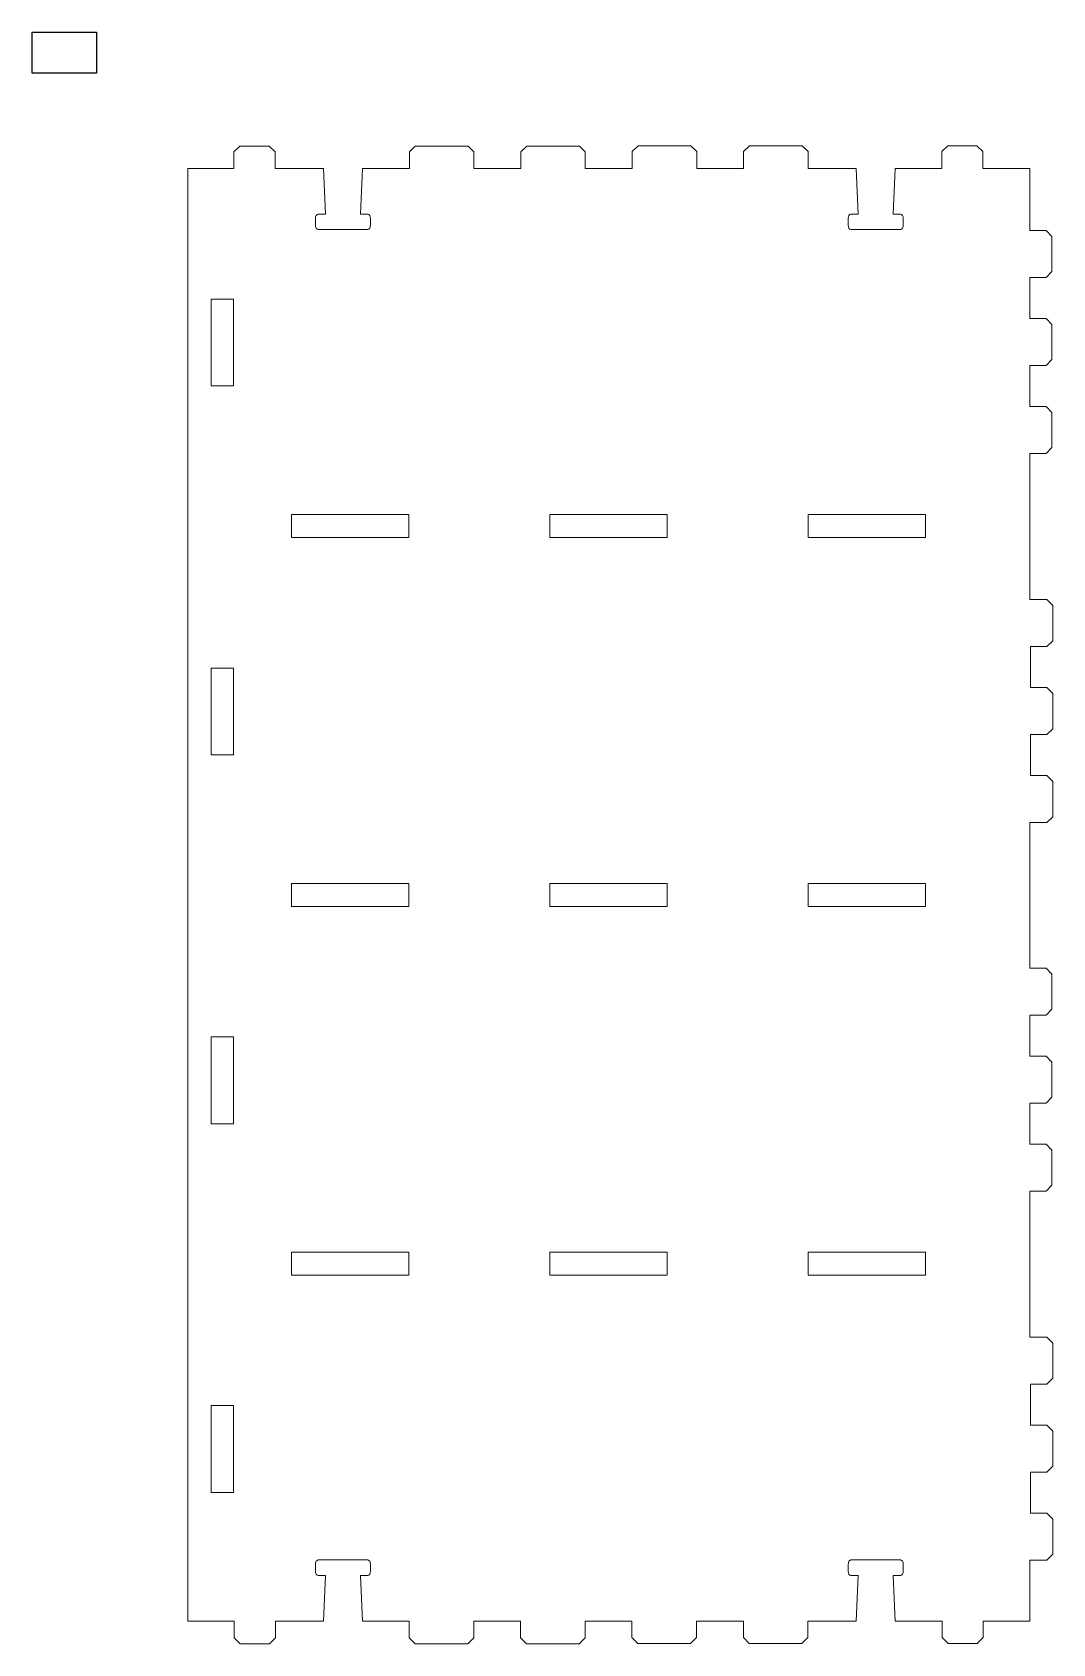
# Model space of a CAD drawing. Header units: millimetres. Extents: x -497 to 476, y -462 to 475.
# Drawn here: x -479 to -304.9, y 169.8 to 444.5 of the extents above; entities that cross this region are included whole.
import ezdxf

# ---------------------------------------------------------------- set-up
doc = ezdxf.new("R2010")
doc.units = ezdxf.units.MM
doc.header["$MEASUREMENT"] = 0
doc.header["$XCLIPFRAME"] = 0
doc.layers.add('layer 1', color=7, linetype='Continuous')
picture_1 = doc.add_image_def('image58.jpg', size_in_pixel=(56746, 36266))

msp = doc.modelspace()

# ---------------------------------------------------------------- linework, layer by layer
at = {"layer": 'layer 1', "lineweight": 9}
for points, knots in [([(-430.2338, 413.5279), (-430.2338, 413.5279), (-429.0023, 413.5279), (-429.0023, 413.5279), (-429.0023, 413.5279), (-429.0023, 413.5279), (-429.3436, 421.3185), (-429.3436, 421.3185), (-429.3436, 421.3185), (-429.3436, 421.3185), (-437.5965, 421.3185), (-437.5965, 421.3185), (-437.5965, 421.3185), (-437.5965, 421.3185), (-437.5965, 424.1186), (-437.5965, 424.1186), (-437.5965, 424.1186), (-437.5965, 424.1186), (-438.5965, 425.1186), (-438.5965, 425.1186), (-438.5965, 425.1186), (-438.5965, 425.1186), (-443.609, 425.1186), (-443.609, 425.1186), (-443.609, 425.1186), (-443.609, 425.1186), (-444.609, 424.1186), (-444.609, 424.1186), (-444.609, 424.1186), (-444.609, 424.1186), (-444.609, 421.3185), (-444.609, 421.3185), (-444.609, 421.3185), (-444.609, 421.3185), (-452.4624, 421.3185), (-452.4624, 421.3185)], [0, 0, 0, 0, 0.1, 0.1, 0.1, 0.1, 0.2, 0.2, 0.2, 0.2, 0.3, 0.3, 0.3, 0.3, 0.4, 0.4, 0.4, 0.4, 0.5, 0.5, 0.5, 0.5, 0.6, 0.6, 0.6, 0.6, 0.7, 0.7, 0.7, 0.7, 0.8, 0.8, 0.8, 0.8, 1, 1, 1, 1]), ([(-339.3556, 413.5278), (-339.3556, 413.5278), (-338.1241, 413.5278), (-338.1241, 413.5278), (-338.1241, 413.5278), (-338.1241, 413.5278), (-338.4654, 421.3185), (-338.4654, 421.3185), (-338.4654, 421.3185), (-338.4654, 421.3185), (-346.6624, 421.3185), (-346.6624, 421.3185), (-346.6624, 421.3185), (-346.6624, 421.3185), (-346.6624, 424.1788), (-346.6624, 424.1788), (-346.6624, 424.1788), (-346.6624, 424.1788), (-347.6624, 425.1788), (-347.6624, 425.1788), (-347.6624, 425.1788), (-347.6624, 425.1788), (-356.6624, 425.1788), (-356.6624, 425.1788), (-356.6624, 425.1788), (-356.6624, 425.1788), (-357.6624, 424.1788), (-357.6624, 424.1788), (-357.6624, 424.1788), (-357.6624, 424.1788), (-357.6624, 421.3185), (-357.6624, 421.3185), (-357.6624, 421.3185), (-357.6624, 421.3185), (-365.6624, 421.3185), (-365.6624, 421.3185), (-365.6624, 421.3185), (-365.6624, 421.3185), (-365.6624, 424.1788), (-365.6624, 424.1788), (-365.6624, 424.1788), (-365.6624, 424.1788), (-366.6624, 425.1788), (-366.6624, 425.1788), (-366.6624, 425.1788), (-366.6624, 425.1788), (-375.6624, 425.1788), (-375.6624, 425.1788), (-375.6624, 425.1788), (-375.6624, 425.1788), (-376.6625, 424.1788), (-376.6625, 424.1788), (-376.6625, 424.1788), (-376.6625, 424.1788), (-376.6625, 421.3185), (-376.6625, 421.3185), (-376.6625, 421.3185), (-376.6625, 421.3185), (-384.6623, 421.3185), (-384.6623, 421.3185), (-384.6623, 421.3185), (-384.6623, 421.3185), (-384.6623, 424.1186), (-384.6623, 424.1186), (-384.6623, 424.1186), (-384.6623, 424.1186), (-385.6623, 425.1186), (-385.6623, 425.1186), (-385.6623, 425.1186), (-385.6623, 425.1186), (-394.6623, 425.1186), (-394.6623, 425.1186), (-394.6623, 425.1186), (-394.6623, 425.1186), (-395.6623, 424.1186), (-395.6623, 424.1186), (-395.6623, 424.1186), (-395.6623, 424.1186), (-395.6623, 421.3185), (-395.6623, 421.3185), (-395.6623, 421.3185), (-395.6623, 421.3185), (-403.6623, 421.3185), (-403.6623, 421.3185), (-403.6623, 421.3185), (-403.6623, 421.3185), (-403.6623, 424.1186), (-403.6623, 424.1186), (-403.6623, 424.1186), (-403.6623, 424.1186), (-404.6624, 425.1186), (-404.6624, 425.1186), (-404.6624, 425.1186), (-404.6624, 425.1186), (-413.6624, 425.1186), (-413.6624, 425.1186), (-413.6624, 425.1186), (-413.6624, 425.1186), (-414.6624, 424.1186), (-414.6624, 424.1186), (-414.6624, 424.1186), (-414.6624, 424.1186), (-414.6624, 421.3185), (-414.6624, 421.3185), (-414.6624, 421.3185), (-414.6624, 421.3185), (-422.6686, 421.3185), (-422.6686, 421.3185), (-422.6686, 421.3185), (-422.6686, 421.3185), (-423.023, 413.5279), (-423.023, 413.5279), (-423.023, 413.5279), (-423.023, 413.5279), (-421.7763, 413.5279), (-421.7763, 413.5279)], [0, 0, 0, 0, 0.03333333, 0.03333333, 0.03333333, 0.03333333, 0.06666667, 0.06666667, 0.06666667, 0.06666667, 0.1, 0.1, 0.1, 0.1, 0.13333333, 0.13333333, 0.13333333, 0.13333333, 0.16666667, 0.16666667, 0.16666667, 0.16666667, 0.2, 0.2, 0.2, 0.2, 0.23333333, 0.23333333, 0.23333333, 0.23333333, 0.26666667, 0.26666667, 0.26666667, 0.26666667, 0.3, 0.3, 0.3, 0.3, 0.33333333, 0.33333333, 0.33333333, 0.33333333, 0.36666667, 0.36666667, 0.36666667, 0.36666667, 0.4, 0.4, 0.4, 0.4, 0.43333333, 0.43333333, 0.43333333, 0.43333333, 0.46666667, 0.46666667, 0.46666667, 0.46666667, 0.5, 0.5, 0.5, 0.5, 0.53333333, 0.53333333, 0.53333333, 0.53333333, 0.56666667, 0.56666667, 0.56666667, 0.56666667, 0.6, 0.6, 0.6, 0.6, 0.63333333, 0.63333333, 0.63333333, 0.63333333, 0.66666667, 0.66666667, 0.66666667, 0.66666667, 0.7, 0.7, 0.7, 0.7, 0.73333333, 0.73333333, 0.73333333, 0.73333333, 0.76666667, 0.76666667, 0.76666667, 0.76666667, 0.8, 0.8, 0.8, 0.8, 0.83333333, 0.83333333, 0.83333333, 0.83333333, 0.86666667, 0.86666667, 0.86666667, 0.86666667, 0.9, 0.9, 0.9, 0.9, 0.93333333, 0.93333333, 0.93333333, 0.93333333, 1, 1, 1, 1]), ([(-330.8981, 181.4329), (-330.8981, 181.4329), (-332.1296, 181.4329), (-332.1296, 181.4329), (-332.1296, 181.4329), (-332.1296, 181.4329), (-331.7885, 173.6446), (-331.7885, 173.6446), (-331.7885, 173.6446), (-331.7885, 173.6446), (-323.7717, 173.6446), (-323.7717, 173.6446), (-323.7717, 173.6446), (-323.7717, 173.6446), (-323.7717, 170.8445), (-323.7717, 170.8445), (-323.7717, 170.8445), (-323.7717, 170.8445), (-322.7717, 169.8445), (-322.7717, 169.8445), (-322.7717, 169.8445), (-322.7717, 169.8445), (-317.8059, 169.8445), (-317.8059, 169.8445), (-317.8059, 169.8445), (-317.8059, 169.8445), (-316.8059, 170.8445), (-316.8059, 170.8445), (-316.8059, 170.8445), (-316.8059, 170.8445), (-316.8059, 173.6446), (-316.8059, 173.6446), (-316.8059, 173.6446), (-316.8059, 173.6446), (-308.8624, 173.6446), (-308.8624, 173.6446), (-308.8624, 173.6446), (-308.8624, 173.6446), (-308.8624, 184.0424), (-308.8624, 184.0424), (-308.8624, 184.0424), (-308.8624, 184.0424), (-305.9256, 184.0424), (-305.9256, 184.0424), (-305.9256, 184.0424), (-305.9256, 184.0424), (-304.9256, 185.0424), (-304.9256, 185.0424), (-304.9256, 185.0424), (-304.9256, 185.0424), (-304.9256, 191.0425), (-304.9256, 191.0425), (-304.9256, 191.0425), (-304.9256, 191.0425), (-305.9256, 192.0425), (-305.9256, 192.0425), (-305.9256, 192.0425), (-305.9256, 192.0425), (-308.7256, 192.0425), (-308.7256, 192.0425), (-308.7256, 192.0425), (-308.7256, 192.0425), (-308.7256, 199.0424), (-308.7256, 199.0424), (-308.7256, 199.0424), (-308.7256, 199.0424), (-305.9256, 199.0424), (-305.9256, 199.0424), (-305.9256, 199.0424), (-305.9256, 199.0424), (-304.9256, 200.0424), (-304.9256, 200.0424), (-304.9256, 200.0424), (-304.9256, 200.0424), (-304.9256, 206.0425), (-304.9256, 206.0425), (-304.9256, 206.0425), (-304.9256, 206.0425), (-305.9256, 207.0425), (-305.9256, 207.0425), (-305.9256, 207.0425), (-305.9256, 207.0425), (-308.7256, 207.0425), (-308.7256, 207.0425), (-308.7256, 207.0425), (-308.7256, 207.0425), (-308.7256, 214.0425), (-308.7256, 214.0425), (-308.7256, 214.0425), (-308.7256, 214.0425), (-305.9256, 214.0425), (-305.9256, 214.0425), (-305.9256, 214.0425), (-305.9256, 214.0425), (-304.9256, 215.0425), (-304.9256, 215.0425), (-304.9256, 215.0425), (-304.9256, 215.0425), (-304.9256, 221.0426), (-304.9256, 221.0426), (-304.9256, 221.0426), (-304.9256, 221.0426), (-305.9256, 222.0426), (-305.9256, 222.0426), (-305.9256, 222.0426), (-305.9256, 222.0426), (-308.8624, 222.0425), (-308.8624, 222.0425), (-308.8624, 222.0425), (-308.8624, 222.0425), (-308.8624, 246.9628), (-308.8624, 246.9628), (-308.8624, 246.9628), (-308.8624, 246.9628), (-306.0623, 246.9627), (-306.0623, 246.9627), (-306.0623, 246.9627), (-306.0623, 246.9627), (-305.0623, 247.9627), (-305.0623, 247.9627), (-305.0623, 247.9627), (-305.0623, 247.9627), (-305.0623, 253.9627), (-305.0623, 253.9627), (-305.0623, 253.9627), (-305.0623, 253.9627), (-306.0623, 254.9627), (-306.0623, 254.9627), (-306.0623, 254.9627), (-306.0623, 254.9627), (-308.8624, 254.9627), (-308.8624, 254.9627), (-308.8624, 254.9627), (-308.8624, 254.9627), (-308.8624, 261.9627), (-308.8624, 261.9627), (-308.8624, 261.9627), (-308.8624, 261.9627), (-306.0623, 261.9627), (-306.0623, 261.9627), (-306.0623, 261.9627), (-306.0623, 261.9627), (-305.0623, 262.9627), (-305.0623, 262.9627), (-305.0623, 262.9627), (-305.0623, 262.9627), (-305.0623, 268.9628), (-305.0623, 268.9628), (-305.0623, 268.9628), (-305.0623, 268.9628), (-306.0623, 269.9628), (-306.0623, 269.9628), (-306.0623, 269.9628), (-306.0623, 269.9628), (-308.8624, 269.9628), (-308.8624, 269.9628), (-308.8624, 269.9628), (-308.8624, 269.9628), (-308.8624, 276.9628), (-308.8624, 276.9628), (-308.8624, 276.9628), (-308.8624, 276.9628), (-306.0623, 276.9628), (-306.0623, 276.9628), (-306.0623, 276.9628), (-306.0623, 276.9628), (-305.0623, 277.9628), (-305.0623, 277.9628), (-305.0623, 277.9628), (-305.0623, 277.9628), (-305.0623, 283.9629), (-305.0623, 283.9629), (-305.0623, 283.9629), (-305.0623, 283.9629), (-306.0623, 284.9628), (-306.0623, 284.9628), (-306.0623, 284.9628), (-306.0623, 284.9628), (-308.8624, 284.9628), (-308.8624, 284.9628), (-308.8624, 284.9628), (-308.8624, 284.9628), (-308.8624, 309.796), (-308.8624, 309.796), (-308.8624, 309.796), (-308.8624, 309.796), (-305.9256, 309.7959), (-305.9256, 309.7959), (-305.9256, 309.7959), (-305.9256, 309.7959), (-304.9256, 310.796), (-304.9256, 310.796), (-304.9256, 310.796), (-304.9256, 310.796), (-304.9256, 316.796), (-304.9256, 316.796), (-304.9256, 316.796), (-304.9256, 316.796), (-305.9256, 317.796), (-305.9256, 317.796), (-305.9256, 317.796), (-305.9256, 317.796), (-308.7256, 317.796), (-308.7256, 317.796), (-308.7256, 317.796), (-308.7256, 317.796), (-308.7256, 324.796), (-308.7256, 324.796), (-308.7256, 324.796), (-308.7256, 324.796), (-305.9256, 324.796), (-305.9256, 324.796), (-305.9256, 324.796), (-305.9256, 324.796), (-304.9256, 325.796), (-304.9256, 325.796), (-304.9256, 325.796), (-304.9256, 325.796), (-304.9256, 331.796), (-304.9256, 331.796), (-304.9256, 331.796), (-304.9256, 331.796), (-305.9256, 332.7961), (-305.9256, 332.7961), (-305.9256, 332.7961), (-305.9256, 332.7961), (-308.7256, 332.7961), (-308.7256, 332.7961), (-308.7256, 332.7961), (-308.7256, 332.7961), (-308.7256, 339.796), (-308.7256, 339.796), (-308.7256, 339.796), (-308.7256, 339.796), (-305.9256, 339.796), (-305.9256, 339.796), (-305.9256, 339.796), (-305.9256, 339.796), (-304.9256, 340.796), (-304.9256, 340.796), (-304.9256, 340.796), (-304.9256, 340.796), (-304.9256, 346.7961), (-304.9256, 346.7961), (-304.9256, 346.7961), (-304.9256, 346.7961), (-305.9256, 347.7961), (-305.9256, 347.7961), (-305.9256, 347.7961), (-305.9256, 347.7961), (-308.8624, 347.796), (-308.8624, 347.796), (-308.8624, 347.796), (-308.8624, 347.796), (-308.8624, 372.7164), (-308.8624, 372.7164), (-308.8624, 372.7164), (-308.8624, 372.7164), (-306.0623, 372.7162), (-306.0623, 372.7162), (-306.0623, 372.7162), (-306.0623, 372.7162), (-305.0623, 373.7162), (-305.0623, 373.7162), (-305.0623, 373.7162), (-305.0623, 373.7162), (-305.0623, 379.7163), (-305.0623, 379.7163), (-305.0623, 379.7163), (-305.0623, 379.7163), (-306.0623, 380.7163), (-306.0623, 380.7163), (-306.0623, 380.7163), (-306.0623, 380.7163), (-308.8624, 380.7163), (-308.8624, 380.7163), (-308.8624, 380.7163), (-308.8624, 380.7163), (-308.8624, 387.7163), (-308.8624, 387.7163), (-308.8624, 387.7163), (-308.8624, 387.7163), (-306.0623, 387.7163), (-306.0623, 387.7163), (-306.0623, 387.7163), (-306.0623, 387.7163), (-305.0623, 388.7162), (-305.0623, 388.7162), (-305.0623, 388.7162), (-305.0623, 388.7162), (-305.0623, 394.7163), (-305.0623, 394.7163), (-305.0623, 394.7163), (-305.0623, 394.7163), (-306.0623, 395.7163), (-306.0623, 395.7163), (-306.0623, 395.7163), (-306.0623, 395.7163), (-308.8624, 395.7163), (-308.8624, 395.7163), (-308.8624, 395.7163), (-308.8624, 395.7163), (-308.8624, 402.7163), (-308.8624, 402.7163), (-308.8624, 402.7163), (-308.8624, 402.7163), (-306.0623, 402.7163), (-306.0623, 402.7163), (-306.0623, 402.7163), (-306.0623, 402.7163), (-305.0623, 403.7163), (-305.0623, 403.7163), (-305.0623, 403.7163), (-305.0623, 403.7163), (-305.0623, 409.7164), (-305.0623, 409.7164), (-305.0623, 409.7164), (-305.0623, 409.7164), (-306.0623, 410.7164), (-306.0623, 410.7164), (-306.0623, 410.7164), (-306.0623, 410.7164), (-308.8624, 410.7164), (-308.8624, 410.7164), (-308.8624, 410.7164), (-308.8624, 410.7164), (-308.8624, 421.3185), (-308.8624, 421.3185), (-308.8624, 421.3185), (-308.8624, 421.3185), (-316.8743, 421.3185), (-316.8743, 421.3185), (-316.8743, 421.3185), (-316.8743, 421.3185), (-316.8743, 424.1788), (-316.8743, 424.1788), (-316.8743, 424.1788), (-316.8743, 424.1788), (-317.8743, 425.1788), (-317.8743, 425.1788), (-317.8743, 425.1788), (-317.8743, 425.1788), (-322.8401, 425.1788), (-322.8401, 425.1788), (-322.8401, 425.1788), (-322.8401, 425.1788), (-323.8401, 424.1788), (-323.8401, 424.1788), (-323.8401, 424.1788), (-323.8401, 424.1788), (-323.8401, 421.3185), (-323.8401, 421.3185), (-323.8401, 421.3185), (-323.8401, 421.3185), (-331.7904, 421.3185), (-331.7904, 421.3185), (-331.7904, 421.3185), (-331.7904, 421.3185), (-332.1448, 413.5278), (-332.1448, 413.5278), (-332.1448, 413.5278), (-332.1448, 413.5278), (-330.8981, 413.5278), (-330.8981, 413.5278)], [0, 0, 0, 0, 0.01086957, 0.01086957, 0.01086957, 0.01086957, 0.02173913, 0.02173913, 0.02173913, 0.02173913, 0.0326087, 0.0326087, 0.0326087, 0.0326087, 0.04347826, 0.04347826, 0.04347826, 0.04347826, 0.05434783, 0.05434783, 0.05434783, 0.05434783, 0.06521739, 0.06521739, 0.06521739, 0.06521739, 0.07608696, 0.07608696, 0.07608696, 0.07608696, 0.08695652, 0.08695652, 0.08695652, 0.08695652, 0.09782609, 0.09782609, 0.09782609, 0.09782609, 0.10869565, 0.10869565, 0.10869565, 0.10869565, 0.11956522, 0.11956522, 0.11956522, 0.11956522, 0.13043478, 0.13043478, 0.13043478, 0.13043478, 0.14130435, 0.14130435, 0.14130435, 0.14130435, 0.15217391, 0.15217391, 0.15217391, 0.15217391, 0.16304348, 0.16304348, 0.16304348, 0.16304348, 0.17391304, 0.17391304, 0.17391304, 0.17391304, 0.18478261, 0.18478261, 0.18478261, 0.18478261, 0.19565217, 0.19565217, 0.19565217, 0.19565217, 0.20652174, 0.20652174, 0.20652174, 0.20652174, 0.2173913, 0.2173913, 0.2173913, 0.2173913, 0.22826087, 0.22826087, 0.22826087, 0.22826087, 0.23913043, 0.23913043, 0.23913043, 0.23913043, 0.25, 0.25, 0.25, 0.25, 0.26086957, 0.26086957, 0.26086957, 0.26086957, 0.27173913, 0.27173913, 0.27173913, 0.27173913, 0.2826087, 0.2826087, 0.2826087, 0.2826087, 0.29347826, 0.29347826, 0.29347826, 0.29347826, 0.30434783, 0.30434783, 0.30434783, 0.30434783, 0.31521739, 0.31521739, 0.31521739, 0.31521739, 0.32608696, 0.32608696, 0.32608696, 0.32608696, 0.33695652, 0.33695652, 0.33695652, 0.33695652, 0.34782609, 0.34782609, 0.34782609, 0.34782609, 0.35869565, 0.35869565, 0.35869565, 0.35869565, 0.36956522, 0.36956522, 0.36956522, 0.36956522, 0.38043478, 0.38043478, 0.38043478, 0.38043478, 0.39130435, 0.39130435, 0.39130435, 0.39130435, 0.40217391, 0.40217391, 0.40217391, 0.40217391, 0.41304348, 0.41304348, 0.41304348, 0.41304348, 0.42391304, 0.42391304, 0.42391304, 0.42391304, 0.43478261, 0.43478261, 0.43478261, 0.43478261, 0.44565217, 0.44565217, 0.44565217, 0.44565217, 0.45652174, 0.45652174, 0.45652174, 0.45652174, 0.4673913, 0.4673913, 0.4673913, 0.4673913, 0.47826087, 0.47826087, 0.47826087, 0.47826087, 0.48913043, 0.48913043, 0.48913043, 0.48913043, 0.5, 0.5, 0.5, 0.5, 0.51086957, 0.51086957, 0.51086957, 0.51086957, 0.52173913, 0.52173913, 0.52173913, 0.52173913, 0.5326087, 0.5326087, 0.5326087, 0.5326087, 0.54347826, 0.54347826, 0.54347826, 0.54347826, 0.55434783, 0.55434783, 0.55434783, 0.55434783, 0.56521739, 0.56521739, 0.56521739, 0.56521739, 0.57608696, 0.57608696, 0.57608696, 0.57608696, 0.58695652, 0.58695652, 0.58695652, 0.58695652, 0.59782609, 0.59782609, 0.59782609, 0.59782609, 0.60869565, 0.60869565, 0.60869565, 0.60869565, 0.61956522, 0.61956522, 0.61956522, 0.61956522, 0.63043478, 0.63043478, 0.63043478, 0.63043478, 0.64130435, 0.64130435, 0.64130435, 0.64130435, 0.65217391, 0.65217391, 0.65217391, 0.65217391, 0.66304348, 0.66304348, 0.66304348, 0.66304348, 0.67391304, 0.67391304, 0.67391304, 0.67391304, 0.68478261, 0.68478261, 0.68478261, 0.68478261, 0.69565217, 0.69565217, 0.69565217, 0.69565217, 0.70652174, 0.70652174, 0.70652174, 0.70652174, 0.7173913, 0.7173913, 0.7173913, 0.7173913, 0.72826087, 0.72826087, 0.72826087, 0.72826087, 0.73913043, 0.73913043, 0.73913043, 0.73913043, 0.75, 0.75, 0.75, 0.75, 0.76086957, 0.76086957, 0.76086957, 0.76086957, 0.77173913, 0.77173913, 0.77173913, 0.77173913, 0.7826087, 0.7826087, 0.7826087, 0.7826087, 0.79347826, 0.79347826, 0.79347826, 0.79347826, 0.80434783, 0.80434783, 0.80434783, 0.80434783, 0.81521739, 0.81521739, 0.81521739, 0.81521739, 0.82608696, 0.82608696, 0.82608696, 0.82608696, 0.83695652, 0.83695652, 0.83695652, 0.83695652, 0.84782609, 0.84782609, 0.84782609, 0.84782609, 0.85869565, 0.85869565, 0.85869565, 0.85869565, 0.86956522, 0.86956522, 0.86956522, 0.86956522, 0.88043478, 0.88043478, 0.88043478, 0.88043478, 0.89130435, 0.89130435, 0.89130435, 0.89130435, 0.90217391, 0.90217391, 0.90217391, 0.90217391, 0.91304348, 0.91304348, 0.91304348, 0.91304348, 0.92391304, 0.92391304, 0.92391304, 0.92391304, 0.93478261, 0.93478261, 0.93478261, 0.93478261, 0.94565217, 0.94565217, 0.94565217, 0.94565217, 0.95652174, 0.95652174, 0.95652174, 0.95652174, 0.9673913, 0.9673913, 0.9673913, 0.9673913, 0.97826087, 0.97826087, 0.97826087, 0.97826087, 1, 1, 1, 1]), ([(-452.4624, 421.3185), (-452.4624, 421.3185), (-452.4624, 173.6446), (-452.4624, 173.6446), (-452.4624, 173.6446), (-452.4624, 173.6446), (-444.5406, 173.6446), (-444.5406, 173.6446), (-444.5406, 173.6446), (-444.5406, 173.6446), (-444.5406, 170.7843), (-444.5406, 170.7843), (-444.5406, 170.7843), (-444.5406, 170.7843), (-443.5406, 169.7843), (-443.5406, 169.7843), (-443.5406, 169.7843), (-443.5406, 169.7843), (-438.5281, 169.7843), (-438.5281, 169.7843), (-438.5281, 169.7843), (-438.5281, 169.7843), (-437.5282, 170.7843), (-437.5282, 170.7843), (-437.5282, 170.7843), (-437.5282, 170.7843), (-437.5282, 173.6446), (-437.5282, 173.6446), (-437.5282, 173.6446), (-437.5282, 173.6446), (-429.3415, 173.6446), (-429.3415, 173.6446), (-429.3415, 173.6446), (-429.3415, 173.6446), (-428.9872, 181.433), (-428.9872, 181.433), (-428.9872, 181.433), (-428.9872, 181.433), (-430.2338, 181.433), (-430.2338, 181.433)], [0, 0, 0, 0, 0.09090909, 0.09090909, 0.09090909, 0.09090909, 0.18181818, 0.18181818, 0.18181818, 0.18181818, 0.27272727, 0.27272727, 0.27272727, 0.27272727, 0.36363636, 0.36363636, 0.36363636, 0.36363636, 0.45454545, 0.45454545, 0.45454545, 0.45454545, 0.54545455, 0.54545455, 0.54545455, 0.54545455, 0.63636364, 0.63636364, 0.63636364, 0.63636364, 0.72727273, 0.72727273, 0.72727273, 0.72727273, 0.81818182, 0.81818182, 0.81818182, 0.81818182, 1, 1, 1, 1]), ([(-448.4624, 399.0534), (-448.4624, 399.0534), (-444.6624, 399.0534), (-444.6624, 399.0534), (-444.6624, 399.0534), (-444.6624, 399.0534), (-444.6624, 384.2534), (-444.6624, 384.2534), (-444.6624, 384.2534), (-444.6624, 384.2534), (-448.4624, 384.2534), (-448.4624, 384.2534), (-448.4624, 384.2534), (-448.4624, 384.2534), (-448.4624, 399.0534), (-448.4624, 399.0534)], [0, 0, 0, 0, 0.2, 0.2, 0.2, 0.2, 0.4, 0.4, 0.4, 0.4, 0.6, 0.6, 0.6, 0.6, 1, 1, 1, 1]), ([(-414.7675, 362.2981), (-414.7675, 362.2981), (-414.7675, 358.3981), (-414.7675, 358.3981), (-414.7675, 358.3981), (-414.7675, 358.3981), (-434.7712, 358.3981), (-434.7712, 358.3981), (-434.7712, 358.3981), (-434.7712, 358.3981), (-434.7712, 362.2981), (-434.7712, 362.2981), (-434.7712, 362.2981), (-434.7712, 362.2981), (-414.7675, 362.2981), (-414.7675, 362.2981)], [0, 0, 0, 0, 0.2, 0.2, 0.2, 0.2, 0.4, 0.4, 0.4, 0.4, 0.6, 0.6, 0.6, 0.6, 1, 1, 1, 1]), ([(-370.7022, 362.2981), (-370.7022, 362.2981), (-370.7022, 358.3981), (-370.7022, 358.3981), (-370.7022, 358.3981), (-370.7022, 358.3981), (-390.7096, 358.3981), (-390.7096, 358.3981), (-390.7096, 358.3981), (-390.7096, 358.3981), (-390.7096, 362.2981), (-390.7096, 362.2981), (-390.7096, 362.2981), (-390.7096, 362.2981), (-370.7022, 362.2981), (-370.7022, 362.2981)], [0, 0, 0, 0, 0.2, 0.2, 0.2, 0.2, 0.4, 0.4, 0.4, 0.4, 0.6, 0.6, 0.6, 0.6, 1, 1, 1, 1]), ([(-326.6405, 362.2981), (-326.6405, 362.2981), (-326.6405, 358.3981), (-326.6405, 358.3981), (-326.6405, 358.3981), (-326.6405, 358.3981), (-346.6479, 358.3981), (-346.6479, 358.3981), (-346.6479, 358.3981), (-346.6479, 358.3981), (-346.6479, 362.2981), (-346.6479, 362.2981), (-346.6479, 362.2981), (-346.6479, 362.2981), (-326.6405, 362.2981), (-326.6405, 362.2981)], [0, 0, 0, 0, 0.2, 0.2, 0.2, 0.2, 0.4, 0.4, 0.4, 0.4, 0.6, 0.6, 0.6, 0.6, 1, 1, 1, 1]), ([(-448.4624, 336.1329), (-448.4624, 336.1329), (-444.6624, 336.1329), (-444.6624, 336.1329), (-444.6624, 336.1329), (-444.6624, 336.1329), (-444.6624, 321.333), (-444.6624, 321.333), (-444.6624, 321.333), (-444.6624, 321.333), (-448.4624, 321.333), (-448.4624, 321.333), (-448.4624, 321.333), (-448.4624, 321.333), (-448.4624, 336.1329), (-448.4624, 336.1329)], [0, 0, 0, 0, 0.2, 0.2, 0.2, 0.2, 0.4, 0.4, 0.4, 0.4, 0.6, 0.6, 0.6, 0.6, 1, 1, 1, 1]), ([(-414.7675, 299.4048), (-414.7675, 299.4048), (-414.7675, 295.5048), (-414.7675, 295.5048), (-414.7675, 295.5048), (-414.7675, 295.5048), (-434.7712, 295.5048), (-434.7712, 295.5048), (-434.7712, 295.5048), (-434.7712, 295.5048), (-434.7712, 299.4048), (-434.7712, 299.4048), (-434.7712, 299.4048), (-434.7712, 299.4048), (-414.7675, 299.4048), (-414.7675, 299.4048)], [0, 0, 0, 0, 0.2, 0.2, 0.2, 0.2, 0.4, 0.4, 0.4, 0.4, 0.6, 0.6, 0.6, 0.6, 1, 1, 1, 1]), ([(-370.7022, 299.4048), (-370.7022, 299.4048), (-370.7022, 295.5048), (-370.7022, 295.5048), (-370.7022, 295.5048), (-370.7022, 295.5048), (-390.7096, 295.5048), (-390.7096, 295.5048), (-390.7096, 295.5048), (-390.7096, 295.5048), (-390.7096, 299.4048), (-390.7096, 299.4048), (-390.7096, 299.4048), (-390.7096, 299.4048), (-370.7022, 299.4048), (-370.7022, 299.4048)], [0, 0, 0, 0, 0.2, 0.2, 0.2, 0.2, 0.4, 0.4, 0.4, 0.4, 0.6, 0.6, 0.6, 0.6, 1, 1, 1, 1]), ([(-326.6405, 299.4048), (-326.6405, 299.4048), (-326.6405, 295.5048), (-326.6405, 295.5048), (-326.6405, 295.5048), (-326.6405, 295.5048), (-346.6479, 295.5048), (-346.6479, 295.5048), (-346.6479, 295.5048), (-346.6479, 295.5048), (-346.6479, 299.4048), (-346.6479, 299.4048), (-346.6479, 299.4048), (-346.6479, 299.4048), (-326.6405, 299.4048), (-326.6405, 299.4048)], [0, 0, 0, 0, 0.2, 0.2, 0.2, 0.2, 0.4, 0.4, 0.4, 0.4, 0.6, 0.6, 0.6, 0.6, 1, 1, 1, 1]), ([(-448.4624, 273.2397), (-448.4624, 273.2397), (-444.6624, 273.2397), (-444.6624, 273.2397), (-444.6624, 273.2397), (-444.6624, 273.2397), (-444.6624, 258.4396), (-444.6624, 258.4396), (-444.6624, 258.4396), (-444.6624, 258.4396), (-448.4624, 258.4396), (-448.4624, 258.4396), (-448.4624, 258.4396), (-448.4624, 258.4396), (-448.4624, 273.2397), (-448.4624, 273.2397)], [0, 0, 0, 0, 0.2, 0.2, 0.2, 0.2, 0.4, 0.4, 0.4, 0.4, 0.6, 0.6, 0.6, 0.6, 1, 1, 1, 1]), ([(-414.7675, 236.5446), (-414.7675, 236.5446), (-414.7675, 232.6446), (-414.7675, 232.6446), (-414.7675, 232.6446), (-414.7675, 232.6446), (-434.7712, 232.6446), (-434.7712, 232.6446), (-434.7712, 232.6446), (-434.7712, 232.6446), (-434.7712, 236.5446), (-434.7712, 236.5446), (-434.7712, 236.5446), (-434.7712, 236.5446), (-414.7675, 236.5446), (-414.7675, 236.5446)], [0, 0, 0, 0, 0.2, 0.2, 0.2, 0.2, 0.4, 0.4, 0.4, 0.4, 0.6, 0.6, 0.6, 0.6, 1, 1, 1, 1]), ([(-370.7022, 236.5446), (-370.7022, 236.5446), (-370.7022, 232.6446), (-370.7022, 232.6446), (-370.7022, 232.6446), (-370.7022, 232.6446), (-390.7096, 232.6446), (-390.7096, 232.6446), (-390.7096, 232.6446), (-390.7096, 232.6446), (-390.7096, 236.5446), (-390.7096, 236.5446), (-390.7096, 236.5446), (-390.7096, 236.5446), (-370.7022, 236.5446), (-370.7022, 236.5446)], [0, 0, 0, 0, 0.2, 0.2, 0.2, 0.2, 0.4, 0.4, 0.4, 0.4, 0.6, 0.6, 0.6, 0.6, 1, 1, 1, 1]), ([(-326.6405, 236.5446), (-326.6405, 236.5446), (-326.6405, 232.6446), (-326.6405, 232.6446), (-326.6405, 232.6446), (-326.6405, 232.6446), (-346.6479, 232.6446), (-346.6479, 232.6446), (-346.6479, 232.6446), (-346.6479, 232.6446), (-346.6479, 236.5446), (-346.6479, 236.5446), (-346.6479, 236.5446), (-346.6479, 236.5446), (-326.6405, 236.5446), (-326.6405, 236.5446)], [0, 0, 0, 0, 0.2, 0.2, 0.2, 0.2, 0.4, 0.4, 0.4, 0.4, 0.6, 0.6, 0.6, 0.6, 1, 1, 1, 1]), ([(-448.4624, 210.3794), (-448.4624, 210.3794), (-444.6624, 210.3794), (-444.6624, 210.3794), (-444.6624, 210.3794), (-444.6624, 210.3794), (-444.6624, 195.5794), (-444.6624, 195.5794), (-444.6624, 195.5794), (-444.6624, 195.5794), (-448.4624, 195.5794), (-448.4624, 195.5794), (-448.4624, 195.5794), (-448.4624, 195.5794), (-448.4624, 210.3794), (-448.4624, 210.3794)], [0, 0, 0, 0, 0.2, 0.2, 0.2, 0.2, 0.4, 0.4, 0.4, 0.4, 0.6, 0.6, 0.6, 0.6, 1, 1, 1, 1]), ([(-421.7763, 181.433), (-421.7763, 181.433), (-423.0079, 181.433), (-423.0079, 181.433), (-423.0079, 181.433), (-423.0079, 181.433), (-422.6667, 173.6446), (-422.6667, 173.6446), (-422.6667, 173.6446), (-422.6667, 173.6446), (-414.7059, 173.6446), (-414.7059, 173.6446), (-414.7059, 173.6446), (-414.7059, 173.6446), (-414.7059, 170.7843), (-414.7059, 170.7843), (-414.7059, 170.7843), (-414.7059, 170.7843), (-413.7059, 169.7843), (-413.7059, 169.7843), (-413.7059, 169.7843), (-413.7059, 169.7843), (-404.7059, 169.7843), (-404.7059, 169.7843), (-404.7059, 169.7843), (-404.7059, 169.7843), (-403.7058, 170.7843), (-403.7058, 170.7843), (-403.7058, 170.7843), (-403.7058, 170.7843), (-403.7058, 173.6446), (-403.7058, 173.6446), (-403.7058, 173.6446), (-403.7058, 173.6446), (-395.7058, 173.6446), (-395.7058, 173.6446), (-395.7058, 173.6446), (-395.7058, 173.6446), (-395.7058, 170.7843), (-395.7058, 170.7843), (-395.7058, 170.7843), (-395.7058, 170.7843), (-394.7058, 169.7843), (-394.7058, 169.7843), (-394.7058, 169.7843), (-394.7058, 169.7843), (-385.7058, 169.7843), (-385.7058, 169.7843), (-385.7058, 169.7843), (-385.7058, 169.7843), (-384.7058, 170.7843), (-384.7058, 170.7843), (-384.7058, 170.7843), (-384.7058, 170.7843), (-384.7058, 173.6446), (-384.7058, 173.6446), (-384.7058, 173.6446), (-384.7058, 173.6446), (-376.706, 173.6446), (-376.706, 173.6446), (-376.706, 173.6446), (-376.706, 173.6446), (-376.706, 170.8445), (-376.706, 170.8445), (-376.706, 170.8445), (-376.706, 170.8445), (-375.7059, 169.8445), (-375.7059, 169.8445), (-375.7059, 169.8445), (-375.7059, 169.8445), (-366.7059, 169.8445), (-366.7059, 169.8445), (-366.7059, 169.8445), (-366.7059, 169.8445), (-365.7059, 170.8445), (-365.7059, 170.8445), (-365.7059, 170.8445), (-365.7059, 170.8445), (-365.7059, 173.6446), (-365.7059, 173.6446), (-365.7059, 173.6446), (-365.7059, 173.6446), (-357.7059, 173.6446), (-357.7059, 173.6446), (-357.7059, 173.6446), (-357.7059, 173.6446), (-357.7059, 170.8445), (-357.7059, 170.8445), (-357.7059, 170.8445), (-357.7059, 170.8445), (-356.7059, 169.8445), (-356.7059, 169.8445), (-356.7059, 169.8445), (-356.7059, 169.8445), (-347.7059, 169.8445), (-347.7059, 169.8445), (-347.7059, 169.8445), (-347.7059, 169.8445), (-346.7059, 170.8445), (-346.7059, 170.8445), (-346.7059, 170.8445), (-346.7059, 170.8445), (-346.7059, 173.6446), (-346.7059, 173.6446), (-346.7059, 173.6446), (-346.7059, 173.6446), (-338.4632, 173.6446), (-338.4632, 173.6446), (-338.4632, 173.6446), (-338.4632, 173.6446), (-338.1089, 181.4329), (-338.1089, 181.4329), (-338.1089, 181.4329), (-338.1089, 181.4329), (-339.3556, 181.4329), (-339.3556, 181.4329)], [0, 0, 0, 0, 0.03333333, 0.03333333, 0.03333333, 0.03333333, 0.06666667, 0.06666667, 0.06666667, 0.06666667, 0.1, 0.1, 0.1, 0.1, 0.13333333, 0.13333333, 0.13333333, 0.13333333, 0.16666667, 0.16666667, 0.16666667, 0.16666667, 0.2, 0.2, 0.2, 0.2, 0.23333333, 0.23333333, 0.23333333, 0.23333333, 0.26666667, 0.26666667, 0.26666667, 0.26666667, 0.3, 0.3, 0.3, 0.3, 0.33333333, 0.33333333, 0.33333333, 0.33333333, 0.36666667, 0.36666667, 0.36666667, 0.36666667, 0.4, 0.4, 0.4, 0.4, 0.43333333, 0.43333333, 0.43333333, 0.43333333, 0.46666667, 0.46666667, 0.46666667, 0.46666667, 0.5, 0.5, 0.5, 0.5, 0.53333333, 0.53333333, 0.53333333, 0.53333333, 0.56666667, 0.56666667, 0.56666667, 0.56666667, 0.6, 0.6, 0.6, 0.6, 0.63333333, 0.63333333, 0.63333333, 0.63333333, 0.66666667, 0.66666667, 0.66666667, 0.66666667, 0.7, 0.7, 0.7, 0.7, 0.73333333, 0.73333333, 0.73333333, 0.73333333, 0.76666667, 0.76666667, 0.76666667, 0.76666667, 0.8, 0.8, 0.8, 0.8, 0.83333333, 0.83333333, 0.83333333, 0.83333333, 0.86666667, 0.86666667, 0.86666667, 0.86666667, 0.9, 0.9, 0.9, 0.9, 0.93333333, 0.93333333, 0.93333333, 0.93333333, 1, 1, 1, 1])]:
    msp.add_open_spline(points, degree=3, knots=knots, dxfattribs=at)
for points in [[(-430.7038, 412.7692), (-430.7038, 413.1882), (-430.4933, 413.5279), (-430.2338, 413.5279)], [(-430.7038, 411.6514), (-430.7038, 411.6514), (-430.7038, 412.7692), (-430.7038, 412.7692)], [(-421.7763, 413.5279), (-421.5168, 413.5279), (-421.3065, 413.1882), (-421.3065, 412.7692)], [(-421.3065, 412.7692), (-421.3065, 412.7692), (-421.3065, 411.6514), (-421.3065, 411.6514)], [(-339.8255, 412.7692), (-339.8255, 413.1882), (-339.6151, 413.5278), (-339.3556, 413.5278)], [(-339.8255, 411.6514), (-339.8255, 411.6514), (-339.8255, 412.7692), (-339.8255, 412.7692)], [(-330.8981, 413.5278), (-330.6386, 413.5278), (-330.4282, 413.1882), (-330.4282, 412.7692)], [(-330.4282, 412.7692), (-330.4282, 412.7692), (-330.4282, 411.6514), (-330.4282, 411.6514)], [(-430.2338, 410.8928), (-430.4933, 410.8928), (-430.7038, 411.2325), (-430.7038, 411.6514)], [(-421.7763, 410.8928), (-421.7763, 410.8928), (-430.2338, 410.8928), (-430.2338, 410.8928)], [(-421.3065, 411.6514), (-421.3065, 411.2325), (-421.5168, 410.8928), (-421.7763, 410.8928)], [(-339.3556, 410.8928), (-339.6151, 410.8928), (-339.8255, 411.2325), (-339.8255, 411.6514)], [(-330.8981, 410.8928), (-330.8981, 410.8928), (-339.3556, 410.8928), (-339.3556, 410.8928)], [(-330.4282, 411.6514), (-330.4282, 411.2325), (-330.6386, 410.8928), (-330.8981, 410.8928)], [(-430.7038, 183.3094), (-430.7038, 183.7284), (-430.4933, 184.068), (-430.2338, 184.068)], [(-430.7038, 182.1916), (-430.7038, 182.1916), (-430.7038, 183.3094), (-430.7038, 183.3094)], [(-430.2338, 181.433), (-430.4933, 181.433), (-430.7038, 181.7726), (-430.7038, 182.1916)], [(-430.2338, 184.068), (-430.2338, 184.068), (-421.7763, 184.068), (-421.7763, 184.068)], [(-421.7763, 184.068), (-421.5168, 184.068), (-421.3065, 183.7284), (-421.3065, 183.3094)], [(-421.3065, 182.1916), (-421.3065, 181.7726), (-421.5168, 181.433), (-421.7763, 181.433)], [(-421.3065, 183.3094), (-421.3065, 183.3094), (-421.3065, 182.1916), (-421.3065, 182.1916)], [(-339.8255, 183.3094), (-339.8255, 183.7284), (-339.6151, 184.068), (-339.3556, 184.068)], [(-339.8255, 182.1916), (-339.8255, 182.1916), (-339.8255, 183.3094), (-339.8255, 183.3094)], [(-339.3556, 181.4329), (-339.6151, 181.4329), (-339.8255, 181.7726), (-339.8255, 182.1916)], [(-339.3556, 184.068), (-339.3556, 184.068), (-330.8981, 184.068), (-330.8981, 184.068)], [(-330.8981, 184.068), (-330.6386, 184.068), (-330.4282, 183.7284), (-330.4282, 183.3094)], [(-330.4282, 182.1916), (-330.4282, 181.7726), (-330.6386, 181.4329), (-330.8981, 181.4329)], [(-330.4282, 183.3094), (-330.4282, 183.3094), (-330.4282, 182.1916), (-330.4282, 182.1916)]]:
    msp.add_open_spline(points, degree=3, dxfattribs=at)

# ---------------------------------------------------------------- pictures from other files: only their frames are drawn
at = {"layer": 'layer 1'}
image = msp.add_image(picture_1, insert=(-472.4549, -59.9826), size_in_units=(788.1389, 503.6944), dxfattribs=at)
image.set_boundary_path([(-472.455, -59.983), (315.689, 443.712)])
image.dxf.flags = 3

doc.saveas('drawing.dxf')
